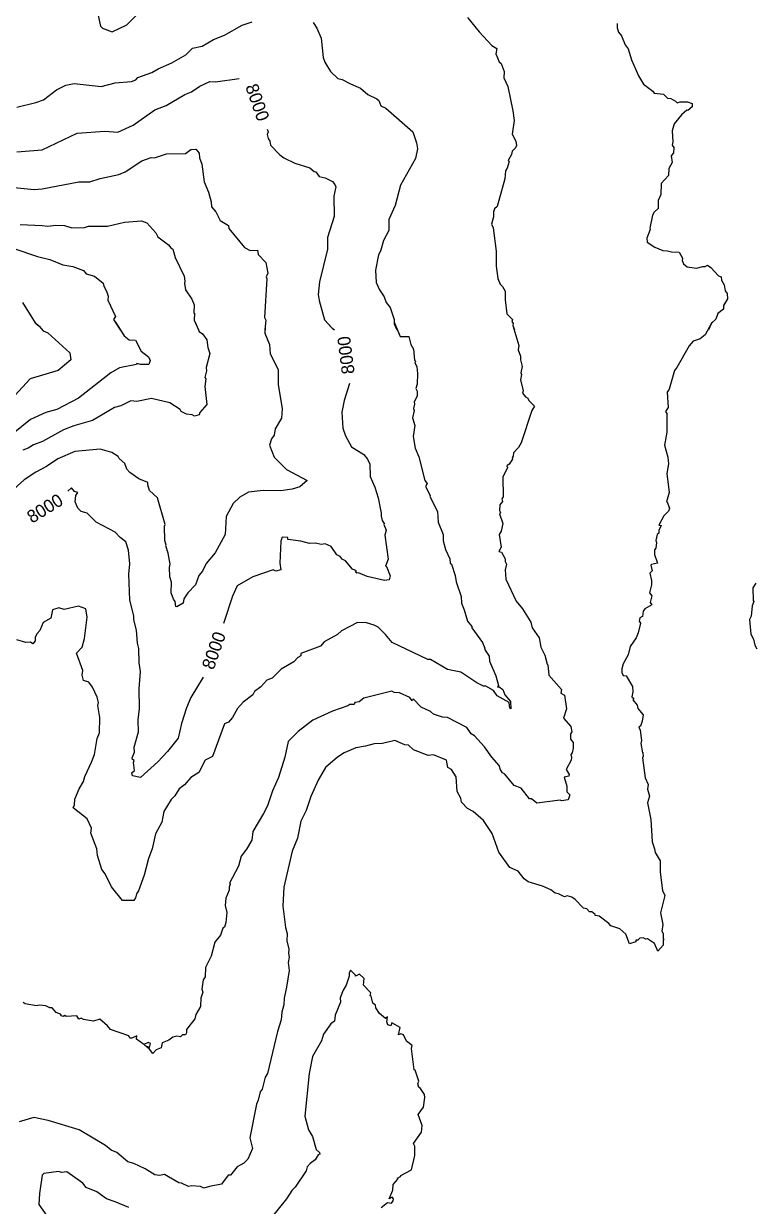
# Model space of a CAD drawing. Extents: x 9339 to 13216, y 3769 to 6935.
# Drawn here: x 10039 to 10475, y 5526 to 6230 of the extents above; entities that cross this region are included whole.
import ezdxf
from ezdxf.enums import TextEntityAlignment as Align

# ---------------------------------------------------------------- set-up
doc = ezdxf.new("R2010")
doc.units = 0
doc.header["$MEASUREMENT"] = 0
for name, color, linetype in [('DTM_SURFACE_CON', 9, 'Continuous'), ('DTM_SURFACE_ICON', 251, 'Continuous'), ('DTM_TEXT_ICON', 251, 'Continuous')]:
    doc.layers.add(name, color=color, linetype=linetype)
doc.styles.add('TMODELF', font='tmodelf')

msp = doc.modelspace()

# ---------------------------------------------------------------- linework, layer by layer
at = {"layer": 'DTM_SURFACE_CON', "linetype": 'Continuous', "flags": 128}
for points, elevation in [([(10083.28, 6237.02), (10085, 6228.91), (10086.09, 6227.6), (10091.86, 6225.58), (10100.76, 6229.64), (10106.14, 6235.21)], 2462.78), ([(10303.56, 6233.98), (10310.6, 6225.39), (10318.13, 6217.33), (10321.13, 6215.58), (10320.55, 6212.37), (10322.38, 6207.62), (10323.65, 6206.56), (10325.38, 6201.93), (10325.31, 6198.07), (10327.68, 6192.87), (10330.69, 6178.38), (10331.41, 6172.66), (10330.17, 6164.44), (10332.49, 6160.43), (10332.86, 6157.83), (10332.13, 6156.43), (10330.18, 6154.48), (10329.85, 6152.48), (10327.87, 6148.89), (10328.44, 6148.28), (10327.21, 6144.19), (10326.19, 6142.76), (10325.9, 6137.92), (10321.27, 6121.38), (10319.76, 6120.05), (10319, 6118.21), (10319.16, 6115.36), (10317.85, 6111), (10318.87, 6108.84), (10320.7, 6094.93), (10320.63, 6085.99), (10321.59, 6078.65), (10323.11, 6075.18), (10324.41, 6073.88), (10325.97, 6071.1), (10326, 6065.87), (10326.99, 6057.57), (10330.4, 6054.25), (10330.04, 6052.97), (10330.8, 6051.86), (10330.56, 6050.51), (10331.55, 6047.97)], 2462.78), ([(10035.22, 6180.65), (10046.54, 6183.38), (10050.94, 6185.04), (10058.77, 6190.96), (10064.41, 6193.62), (10069.29, 6194.76), (10085.34, 6192.97), (10093.75, 6195.1), (10103.42, 6195.84), (10105.95, 6196.97), (10107.19, 6198.3), (10115.48, 6201.18), (10119.43, 6203.52), (10127.41, 6207.07), (10135.81, 6211.8), (10139.86, 6215.76), (10145.53, 6217.03), (10152.4, 6220.99), (10158.93, 6223.56), (10169.41, 6229.41), (10175.24, 6231.52)], 2450.59), ([(10211.71, 6231.07), (10213.9, 6227.62), (10216.53, 6221.79), (10217.54, 6210.13), (10218.67, 6207.35), (10221.97, 6201.84), (10226.45, 6197.77), (10228.86, 6197.13), (10233.93, 6194.44), (10239.95, 6191.98), (10244.24, 6188.25), (10249.63, 6185.55), (10250.75, 6184.49), (10251.97, 6181.32), (10254.99, 6180.11), (10271.02, 6165.96), (10273.28, 6159.31), (10273.73, 6155.76), (10272.54, 6149.97), (10263.63, 6134.2), (10260.62, 6122.14), (10256.8, 6113.65), (10256.76, 6107.24), (10253.63, 6101.27), (10251.74, 6094.93), (10250.57, 6092.59), (10248.78, 6083.53), (10249.22, 6076.25), (10251.19, 6071.81), (10253.89, 6067.59), (10255.18, 6064.35), (10257.63, 6061.27), (10259.88, 6054.19), (10260.01, 6051.56), (10261.59, 6047.97)], 2450.59), ([(10392.68, 6230.53), (10392.74, 6227.87), (10393.58, 6225.23), (10395.39, 6223.04), (10397.51, 6217.83), (10399.29, 6215.36), (10401.33, 6208.75), (10405.56, 6199.29), (10408.53, 6194.32), (10414.1, 6190.16), (10414.83, 6189.03), (10420.29, 6188.38), (10422.75, 6186.04), (10424.82, 6185.86), (10427.57, 6184.27), (10428.5, 6183.22), (10430.38, 6183.84), (10434.76, 6183.72), (10437.54, 6182.79), (10437.45, 6180.88), (10434.9, 6178.66), (10434.22, 6178.76), (10431.04, 6176.01), (10426.81, 6170.73), (10425.45, 6166.45), (10425.99, 6159.98), (10425.51, 6157.91), (10426.58, 6156.62), (10426.23, 6153.49), (10424.91, 6151.65), (10425.5, 6147.75), (10423.47, 6144.08), (10423.35, 6139.94), (10418.89, 6135.06), (10418.76, 6128.67), (10417.17, 6125.05), (10417.1, 6120.18), (10414.73, 6118.05), (10413.89, 6116.24), (10412.22, 6108.63), (10412.4, 6107.72), (10410.35, 6102.6), (10410.72, 6100.14), (10415.18, 6097.25), (10419.93, 6095.26), (10422.78, 6095.1), (10425.1, 6094.38), (10429.7, 6094.18), (10431.76, 6090.62), (10431.49, 6089.25), (10432.23, 6087.3), (10434.48, 6085.45), (10440.03, 6084.65), (10443.76, 6085.79), (10445.09, 6085.75), (10446.52, 6086.58), (10448.51, 6085.16), (10453.2, 6080.12), (10454.66, 6079.63), (10454.84, 6077.48), (10456.54, 6074.7), (10457.2, 6071.26), (10458.37, 6069.67), (10458.55, 6066.52), (10456.07, 6062.53), (10456.2, 6060.28), (10452.68, 6057.66), (10451.64, 6054.28), (10449.03, 6052.06), (10447.24, 6047.97)], 2474.98), ([(10033.55, 6132.69), (10045.53, 6131.67), (10050.14, 6131.89), (10072.06, 6136.2), (10078.71, 6136.08), (10084.82, 6138.1), (10095.99, 6140.61), (10099.72, 6142.17), (10109.65, 6148.58), (10115.24, 6150.56), (10117.25, 6150.42), (10124.27, 6152.86), (10135.67, 6152.98), (10138.8, 6155.36), (10141.71, 6155.64), (10143.74, 6153.15), (10143.96, 6150.38), (10145.45, 6146.74), (10146.81, 6136.15), (10149.41, 6129.98), (10150.91, 6124.21), (10151.13, 6121.33), (10153.63, 6118.25), (10156.33, 6113.15), (10161.24, 6110.04), (10161.34, 6108.36), (10170.84, 6097.01), (10174.09, 6095.2), (10178.48, 6095.41), (10178.86, 6092.95), (10183.43, 6088.13), (10184.57, 6081.67), (10183.71, 6079.61), (10184.07, 6078.39), (10182.72, 6055.4), (10183.42, 6053.79), (10182.95, 6047.97)], 2426.21), ([(10037.13, 6110.66), (10050.15, 6110.2), (10053.54, 6109.66), (10058.4, 6110.29), (10063.58, 6110.07), (10067.97, 6108.68), (10075.44, 6108.94), (10077.86, 6109.79), (10089.17, 6109.7), (10099.26, 6112.13), (10109.44, 6112.94), (10112.56, 6111.8), (10118.02, 6105.76), (10119.17, 6103.46), (10125.52, 6098.53), (10126.81, 6096.9), (10128.15, 6096.08), (10129.44, 6091.1), (10134.73, 6080.03), (10135.3, 6076.94), (10134.98, 6075.58), (10135.62, 6071.81), (10139.4, 6066.29), (10140.82, 6062.9), (10140.59, 6057.91), (10140.96, 6057.84), (10140.88, 6053.81), (10143.35, 6047.97)], 2414.02), ([(10033.96, 6096.15), (10047.44, 6091.62), (10054.79, 6089.81), (10062.6, 6086.66), (10068.52, 6085.67), (10074.9, 6083.38), (10076.45, 6081.44), (10081.34, 6079.89), (10086.54, 6075.86), (10086.94, 6074.1), (10088.63, 6070.95), (10089.5, 6068.03), (10089.27, 6065.61), (10094, 6055.99), (10092.75, 6054.06), (10096.66, 6047.97)], 2401.82), ([(10038.59, 6064.21), (10046.15, 6052.1), (10048.5, 6050.24), (10050.37, 6047.97)], 2389.63), ([(10183.29, 6052.53), (10182.82, 6045.96), (10185.76, 6039.3), (10186.01, 6033.62), (10190.75, 6024.45), (10190.82, 6015.5), (10193.29, 6000.86), (10192.77, 5995.36), (10189.08, 5989.09), (10188.35, 5985.24), (10186.93, 5983.11), (10185.73, 5979.33), (10188.37, 5972.15), (10195.72, 5964.86), (10208.1, 5958.29), (10203.68, 5954.52), (10199.2, 5953.06), (10192.41, 5952.18), (10181.96, 5952.26), (10173.21, 5951.4), (10167.94, 5948.39), (10163.92, 5944.57), (10159.79, 5936.75), (10159.22, 5926.06), (10153.2, 5915.1), (10147.84, 5908.88), (10145.68, 5904.34), (10143.53, 5901.62), (10141.53, 5896.05), (10137.01, 5891.44), (10134.6, 5887.82), (10134.25, 5885.2), (10130.37, 5883.01), (10129.91, 5883.13), (10129.46, 5886.25), (10128.45, 5887.5), (10127.06, 5891.33), (10127.2, 5897.76), (10126.29, 5900.84), (10126, 5906.37), (10126.41, 5908.37), (10125.29, 5914.9), (10123.85, 5919.32), (10124.13, 5919.75), (10123.33, 5922.45), (10123.03, 5931.08), (10123.49, 5931.97), (10118.87, 5948), (10114.13, 5952.35), (10113.09, 5955.68), (10113.11, 5957), (10107.76, 5959.33), (10102.53, 5963.02), (10100.77, 5965.03), (10099.42, 5968.32), (10096.15, 5971.45), (10095.57, 5972.58), (10091.71, 5974.93), (10084.88, 5976.95), (10069.72, 5975.44), (10059.6, 5971.1), (10052.81, 5966.57), (10046.39, 5963.24), (10039.6, 5958.6), (10031.44, 5951.37)], 2426.21), ([(10093.88, 6052.53), (10099.03, 6044.47), (10102.1, 6042.13), (10105.93, 6041.81), (10109.14, 6035.38), (10113.49, 6031.82), (10114.53, 6029.76), (10113.83, 6027.41), (10108.82, 6027.41), (10106.54, 6028.03), (10106.35, 6027.3), (10096.21, 6025.32), (10091.23, 6022.43), (10071.82, 6007.37), (10059.01, 6000.64), (10052.4, 5998.75), (10043.23, 5994.69), (10032.06, 5985.44)], 2401.82), ([(10045.81, 6052.53), (10048.5, 6050.24), (10050.91, 6047.32), (10053.52, 6046.15), (10066.72, 6034.32), (10067.36, 6030.14), (10059.74, 6023.81), (10043.18, 6018.86), (10033.86, 6008.87)], 2389.63), ([(10260.02, 6052.53), (10263.58, 6043.95), (10268.66, 6044.06), (10269.89, 6039.36), (10271.48, 6036.56), (10272.04, 6029.88), (10272.75, 6029.04), (10272.17, 6028.57), (10273.33, 6026.05), (10273.88, 6021.96), (10273.71, 6015.58), (10272.82, 6013.12), (10273.54, 6011.43), (10273.64, 6008.56), (10271.75, 6005.09), (10272.08, 6003.79), (10271.4, 6001.09), (10271.75, 5999.9), (10270.88, 5995.62), (10272.25, 5991.03), (10271.2, 5984.51), (10272.47, 5977.57), (10274.63, 5972.44), (10278.26, 5958.17), (10279.49, 5956.45), (10278.66, 5954.62), (10281.36, 5949.4), (10281.19, 5948.66), (10285.64, 5939.75), (10286.21, 5933.35), (10289.21, 5926.13), (10289.17, 5922.3), (10290.49, 5917.12), (10293.17, 5911.66), (10293.33, 5909.12), (10294.01, 5908.45), (10296.19, 5901.61), (10296.87, 5897.83), (10299.76, 5889.21), (10299.96, 5885.11), (10301.68, 5881.3), (10303.7, 5874.46), (10306.21, 5871.33), (10306.2, 5870.51), (10312.56, 5861.75), (10313.96, 5858.38), (10313.71, 5857.89), (10316.5, 5853.57), (10316.7, 5850.7), (10320.55, 5842.01), (10322.02, 5836.07), (10321.39, 5835.24), (10322.45, 5835.34), (10324.66, 5833.8), (10325.8, 5830.66), (10329.25, 5826.66), (10329.43, 5822.29), (10328.88, 5822.7), (10328.43, 5825.97), (10321.35, 5829.99), (10319.01, 5833.12), (10314.46, 5835.7), (10313.07, 5835.81), (10309.11, 5837.68), (10299.62, 5844.06), (10291.74, 5845.79), (10281.51, 5851.69), (10280.05, 5851.73), (10258.7, 5861.75), (10254.84, 5866.49), (10250.3, 5870.97), (10248.08, 5872.13), (10243.47, 5873.49), (10237.99, 5873.71), (10228.58, 5868.65), (10226.09, 5866.63), (10218.15, 5862.26), (10216.02, 5859.58), (10204.29, 5855.14), (10204.34, 5853.88), (10202.61, 5852.93), (10200.1, 5850.32), (10192.66, 5845.93), (10187.34, 5840.6), (10184.04, 5839.34), (10180.44, 5835.45), (10176.73, 5832.66), (10175.65, 5830.7), (10169.99, 5826.19), (10166.62, 5822.43), (10163.59, 5817.07), (10161.31, 5814.29), (10158.79, 5813.26), (10151.67, 5793.86), (10147.25, 5791.64), (10143.64, 5784.38), (10138.73, 5781.35), (10135.11, 5776.93), (10131.91, 5774.61), (10129.19, 5770.55), (10127.07, 5768.34), (10122.67, 5761.11), (10121.46, 5754.84), (10117.7, 5747.76), (10115.74, 5738.79), (10113.55, 5733.19), (10111, 5723.2), (10107.69, 5713.87), (10106.4, 5712.15), (10105.85, 5709.64), (10104.9, 5708.09), (10098.05, 5708.08), (10091.62, 5716.3), (10087.75, 5724.07), (10085.82, 5726.56), (10083.19, 5734.96), (10082.84, 5738.95), (10079.2, 5748.18), (10079.64, 5751.21), (10077.04, 5756.85), (10068.63, 5763.29), (10069.5, 5765.14), (10069.63, 5768.48), (10072.33, 5774.55), (10074.91, 5778.95), (10075.56, 5781.96), (10079.65, 5790.5), (10081.32, 5795.15), (10083.09, 5804.53), (10084.33, 5807.94), (10084.65, 5817.05), (10083.32, 5824.26), (10083.77, 5826.12), (10083.04, 5829.18), (10080.32, 5835.17), (10077.94, 5838.06), (10074.88, 5839.22), (10074.12, 5842.27), (10074.39, 5845.05), (10070.64, 5855.5), (10074.07, 5859), (10075.44, 5864.06), (10077.01, 5876.92), (10076.2, 5881.9), (10071.92, 5883.37), (10063.31, 5881.47), (10060.16, 5882.39), (10056.48, 5881.29), (10055.31, 5876.26), (10050.77, 5873.69), (10048.82, 5868.86), (10047.2, 5867.15), (10045.98, 5864.93), (10046.15, 5862.78), (10044.7, 5861.04), (10043.23, 5861.94), (10040.49, 5861.86), (10035.16, 5863.44)], 2450.59), ([(10449.74, 6052.53), (10449.03, 6052.06), (10445.23, 6045.09), (10442.23, 6042.65), (10438.13, 6041.3), (10435.57, 6038.47), (10428.25, 6025.49), (10426.9, 6023.82), (10423.74, 6012.65), (10422.57, 6010.89), (10423.15, 6001.74), (10421.56, 5999.3), (10422.35, 5998.07), (10422.33, 5987.06), (10420.95, 5979.29), (10422.98, 5972.24), (10423.3, 5968.21), (10422.44, 5962.36), (10423.74, 5951.21), (10422.19, 5945.63), (10422.61, 5945.51), (10423.95, 5941.49), (10423.39, 5940.01), (10420.54, 5937.27), (10417.64, 5931.7), (10418.91, 5931.43), (10417.59, 5928.39), (10417.61, 5926.84), (10416.53, 5926.09), (10415.82, 5922.56), (10416.27, 5921.28), (10415.87, 5917.96), (10414.91, 5916.95), (10415.04, 5914.16), (10416.78, 5909), (10413.27, 5908.27), (10412.86, 5907.74), (10413.65, 5904.47), (10412.25, 5903.04), (10413.15, 5898.7), (10413.17, 5896.12), (10411.99, 5891.31), (10413.36, 5889.53), (10412.36, 5885.64), (10413.47, 5884.18), (10409.18, 5881.75), (10408.33, 5880.36), (10407.89, 5877.22), (10406.19, 5876.42), (10405.97, 5874.46), (10406.7, 5873.3), (10405.3, 5867.59), (10404.06, 5864.61), (10400.59, 5859.41), (10399.27, 5854.47), (10396.26, 5849.11), (10395.51, 5846.18), (10395.59, 5843.95), (10396.34, 5842.18), (10398.15, 5842), (10401.99, 5835.63), (10402.12, 5832.43), (10401.5, 5829.42), (10402.74, 5828.35), (10402.08, 5827.6), (10404.59, 5824.37), (10405.16, 5822.49), (10408.25, 5818.77), (10407.69, 5814.95), (10406.57, 5812.04), (10405.62, 5811.34), (10406.41, 5809.66), (10407.2, 5803.38), (10406.86, 5801.63), (10407.91, 5796.07), (10408.34, 5795.99), (10408.01, 5795.68), (10408.33, 5794.12), (10407.91, 5793.16), (10409.47, 5781.1), (10411.18, 5777.13), (10410.78, 5774.33), (10411.96, 5770.32), (10410.83, 5766.27), (10412.77, 5756.45), (10413.57, 5743.15), (10415.04, 5738.96), (10415.31, 5736.73), (10418.35, 5731.71), (10418.32, 5725.02), (10419.86, 5714.09), (10421.09, 5711.17), (10418.61, 5700.68), (10420.02, 5693.89), (10419.37, 5689.86), (10420.16, 5688.38), (10420.13, 5685.32), (10420.58, 5684.71), (10420.12, 5684.39), (10420.15, 5681.51), (10416.96, 5677.91), (10415.07, 5682.45), (10410.76, 5685.27), (10409.76, 5685.09), (10408.18, 5685.83), (10406.21, 5685.74), (10405.13, 5684.47), (10403.81, 5684.54), (10403.9, 5683.44), (10400.2, 5682.32), (10397.84, 5688.03), (10394.27, 5691.33), (10388.95, 5693.06), (10387.86, 5694.51), (10382.07, 5698.87), (10379.7, 5699.19), (10379.6, 5699.8), (10377.74, 5701.35), (10376.34, 5701.32), (10374.63, 5703.09), (10372.66, 5703.46), (10367.76, 5708.69), (10365.73, 5710.07), (10363.08, 5710.92), (10361.44, 5710.37), (10357.76, 5712.11), (10355.93, 5712.39), (10353.34, 5714.41), (10348.26, 5716.57), (10339.78, 5719.31), (10337.28, 5721), (10333.83, 5725.52), (10328.91, 5727.73), (10322.3, 5736.94), (10318.24, 5747.94), (10313.18, 5755.84), (10307, 5761.04), (10303.59, 5762.96), (10299.97, 5766.64), (10299.65, 5768.97), (10297.39, 5773.13), (10296.86, 5781.85), (10294.08, 5786.17), (10291.9, 5787.3), (10291.04, 5791.7), (10283.3, 5794.85), (10280.2, 5794.42), (10271.37, 5797.88), (10268.46, 5800.64), (10266.37, 5800.75), (10260.39, 5803.45), (10252.93, 5801.64), (10247.92, 5801.34), (10242.75, 5799.96), (10237.08, 5799.13), (10230.22, 5795.98), (10226.25, 5793.5), (10219.02, 5787.37), (10214.74, 5779.82), (10210.23, 5769.98), (10207.6, 5761.77), (10204.28, 5755.44), (10202.41, 5745.33), (10199.15, 5737.59), (10194.24, 5716.04), (10193.53, 5704.83), (10195.2, 5692), (10196.18, 5688.43), (10195.95, 5684.12), (10197.26, 5679.14), (10196.97, 5676.55), (10197.38, 5674.39), (10196.85, 5671.15), (10197.43, 5666.5), (10195.87, 5656.52), (10194.3, 5649.95), (10194.27, 5645.92), (10192.91, 5641.52), (10192.64, 5637.1), (10190.36, 5630), (10184.54, 5604.99), (10183.17, 5602.91), (10181.24, 5595.68), (10180.08, 5594.2), (10178.98, 5589.27), (10177.92, 5586.91), (10173.93, 5566.7), (10175.59, 5560.41), (10172.7, 5553.99), (10170.35, 5551.61), (10166.41, 5549.58), (10162.38, 5544.53), (10161, 5544.44), (10157, 5539.13), (10150, 5537.86), (10146.61, 5536.71), (10144.65, 5537.74), (10139.28, 5538.14), (10137.48, 5537.74), (10133.31, 5539.71), (10131.57, 5539.96), (10123.2, 5544.83), (10120.2, 5544.41), (10117.26, 5544.74), (10111.66, 5548.27), (10104.92, 5551.38), (10101.25, 5552.49), (10094.77, 5558.02), (10091.26, 5559.4), (10087.91, 5562.25), (10072.33, 5571.47), (10053.82, 5577.03), (10045.32, 5578.8), (10036.59, 5576.22)], 2474.98), ([(10141.31, 6052.53), (10143.81, 6047.02), (10145.84, 6045.66), (10148.33, 6042.05), (10148.94, 6037.38), (10150.04, 6033.89), (10147.9, 6025.56), (10148.15, 6023.54), (10147.1, 6019.7), (10147.67, 6018.81), (10147.2, 6014.32), (10148.29, 6003.51), (10144.25, 5998.69), (10143.69, 5997.28), (10140.89, 5996.67), (10139.52, 5997.43), (10136.22, 5997.73), (10133.13, 5999.37), (10132.37, 6000.61), (10126.23, 6004.47), (10115.37, 6007.06), (10106.62, 6005.38), (10102.96, 6005.63), (10097.18, 6002.7), (10093.35, 6001.68), (10080.21, 5994.09), (10069.18, 5990.88), (10063.01, 5988.39), (10050.34, 5981.46), (10045.13, 5979.51), (10041.99, 5977.47), (10038.64, 5976.3)], 2414.02), ([(10330.38, 6052.53), (10330.8, 6051.86), (10330.56, 6050.51), (10334.25, 6038.63), (10333.87, 6035.99), (10335.28, 6032.36), (10335.18, 6030.04), (10336.19, 6026.19), (10335.46, 6022.35), (10335.78, 6021.43), (10335.24, 6018.24), (10336.71, 6011.57), (10336.31, 6010.3), (10338.18, 6008.11), (10339.58, 6007.39), (10340.08, 6005.91), (10343.62, 6002.55), (10341.84, 5999.88), (10335.62, 5980.64), (10333.9, 5977.86), (10331.03, 5974.66), (10330.79, 5972.72), (10330.13, 5971.72), (10330.42, 5970.96), (10328.45, 5967.92), (10327.09, 5966.95), (10327.47, 5966), (10324.72, 5960.29), (10324.93, 5948.54), (10324.03, 5947.43), (10324.52, 5945.83), (10322.81, 5943.85), (10322.66, 5940.35), (10323.34, 5939.13), (10322.69, 5938.44), (10324.6, 5932.57), (10323.72, 5928.18), (10322.51, 5926.01), (10323.72, 5918.64), (10322.2, 5915.93), (10323.89, 5915.49), (10325.95, 5911.56), (10325.99, 5909.96), (10326.88, 5908.52), (10326.08, 5905.01), (10326.46, 5899.5), (10332.6, 5886.47), (10336.37, 5881.84), (10341.29, 5873.79), (10342.12, 5870.56), (10346.24, 5864.64), (10347.35, 5858.95), (10349.7, 5854.16), (10350.97, 5848.96), (10351.45, 5848.45), (10352.09, 5842.36), (10359.58, 5833.87), (10359.17, 5831.59), (10361.39, 5830.34), (10362.65, 5822.17), (10360.82, 5816.8), (10365.07, 5811.68), (10365.72, 5808.5), (10365.05, 5807.41), (10364.92, 5804.17), (10366.55, 5802.2), (10366.53, 5798.91), (10365.92, 5795.97), (10365.07, 5795.01), (10365.64, 5793.29), (10365.28, 5791.71), (10362.39, 5786.05), (10364.26, 5783.06), (10364.01, 5782.09), (10361.23, 5781.6), (10362.8, 5776.22), (10362.72, 5772.92), (10364.58, 5771.01), (10363.66, 5768.1), (10359.66, 5767.39), (10358.74, 5767.96), (10344.98, 5766.07), (10341.79, 5768.66), (10340.63, 5768.64), (10335.62, 5774.92), (10331.43, 5776.69), (10325.91, 5783.34), (10324.44, 5784.12), (10323.24, 5785.97), (10322.44, 5788.43), (10318.07, 5793.44), (10313.8, 5799.67), (10307.82, 5806.14), (10305.74, 5807.44), (10303.12, 5811.09), (10291.6, 5817.13), (10288.75, 5817.36), (10283.43, 5819.14), (10281.51, 5820.77), (10276.06, 5823.27), (10271.34, 5828.25), (10270.55, 5826.96), (10269.24, 5829.08), (10263.09, 5831.81), (10259.97, 5831.98), (10258.52, 5832.84), (10241.95, 5828.61), (10239.17, 5826.37), (10236.59, 5825.96), (10236.11, 5824.77), (10233.5, 5824.87), (10232.27, 5824.03), (10223.25, 5820.96), (10211.48, 5815.49), (10202.66, 5808.72), (10196.77, 5802.72), (10194.89, 5793.48), (10191.02, 5781.39), (10187.52, 5773.46), (10184.4, 5764.48), (10182.15, 5759.9), (10175.66, 5749.18), (10175.15, 5744.13), (10171.97, 5738.63), (10168.76, 5734.59), (10167.19, 5728.48), (10161.76, 5718.46), (10162.28, 5717.83), (10161.57, 5716.09), (10161.69, 5714.24), (10159.74, 5709.52), (10159.23, 5705.12), (10160.25, 5701.06), (10159.57, 5694.94), (10158.8, 5692.29), (10157.84, 5691.72), (10156.51, 5687.4), (10153.1, 5683.25), (10151, 5674.87), (10147.47, 5668.11), (10147.33, 5662.59), (10146.23, 5660.8), (10145.3, 5655.23), (10145.99, 5653.42), (10144.69, 5649.92), (10144.6, 5644.91), (10141.84, 5640.13), (10141.25, 5637.56), (10136.29, 5631.31), (10136.28, 5629.25), (10135.71, 5628.01), (10133.75, 5628.02), (10132.73, 5626.98), (10130.55, 5627.39), (10128.04, 5626.78), (10125.73, 5624.98), (10121.73, 5623.36), (10121.04, 5620.28), (10118.05, 5619.14), (10116.24, 5617.06), (10114.19, 5619.57), (10111.25, 5622.03), (10114.16, 5620.66), (10114.76, 5622.85), (10113.31, 5623.58), (10110.81, 5622.36), (10106.45, 5625.61), (10106.54, 5627.49), (10103.65, 5626.17), (10102.39, 5626.14), (10101.79, 5627.47), (10091, 5631.34), (10089.14, 5633.56), (10084.52, 5637.46), (10080.85, 5636.33), (10074.9, 5637.2), (10073.44, 5638.08), (10072.08, 5637.5), (10070.86, 5639.46), (10064.5, 5638.99), (10063.8, 5639.61), (10062.76, 5639), (10061.71, 5639.48), (10061.17, 5640.48), (10058.66, 5641.37), (10056.12, 5644.25), (10054.86, 5644.17), (10052.49, 5645.38), (10048.47, 5645.78), (10046.93, 5645.38), (10040.12, 5646.65), (10038.93, 5647.45)], 2462.78), ([(10475.41, 5897.1), (10473.65, 5894.24), (10473.72, 5886.78), (10474.1, 5886.26), (10473.17, 5883.53), (10472.51, 5877.45), (10471.66, 5875.5), (10472.44, 5866.83), (10474.08, 5863.73), (10474.75, 5860.2), (10475.94, 5857.95)], 2487.17), ([(10252.15, 5525.19), (10255.98, 5528.28), (10258.36, 5527.94), (10259.42, 5529.25), (10259.58, 5530.5), (10258.83, 5531.37), (10257.03, 5530.35), (10259.09, 5535.68), (10259.37, 5539.06), (10262.16, 5542.15), (10262, 5542.71), (10263.65, 5543.76), (10263.87, 5544.39), (10270.3, 5547.8), (10272.22, 5556.24), (10272.15, 5561.87), (10271.52, 5563.39), (10276.29, 5570.14), (10276.6, 5574.05), (10274.18, 5580.59), (10277.48, 5584.94), (10278.29, 5590.74), (10277.96, 5592.5), (10275.13, 5596.81), (10274.64, 5596.82), (10273.94, 5599), (10274.55, 5600.55), (10272.48, 5606.98), (10271.75, 5607.3), (10270.22, 5620.03), (10270.7, 5621.72), (10267.31, 5624.35), (10265.48, 5628.17), (10263.98, 5628.74), (10262.56, 5628.12), (10263.53, 5632.55), (10258.54, 5635.21), (10257.85, 5633.41), (10256.22, 5634.05), (10255.64, 5635.89), (10256, 5638.75), (10254.74, 5637.77), (10251.16, 5640.88), (10248.93, 5644.23), (10248.84, 5645.7), (10247.14, 5647), (10246.15, 5651.07), (10245.6, 5651.52), (10245.93, 5653.14), (10241.67, 5657.75), (10242.06, 5661.75), (10239.18, 5664.15), (10236.85, 5663.1), (10236.83, 5663.63), (10233.85, 5666.55), (10233.07, 5664.87), (10233.18, 5663.11), (10231.39, 5657.6), (10229.45, 5654.75), (10227.71, 5650.13), (10227.88, 5647.59), (10224.87, 5639.82), (10224.44, 5636.31), (10222.14, 5634.59), (10217.85, 5628.51), (10216.65, 5624.58), (10211.33, 5615.28), (10209.21, 5604.98), (10206.62, 5579.69), (10208.87, 5571.61), (10211.32, 5567.49), (10213.52, 5559.8), (10215.54, 5558.02), (10215.56, 5557.03), (10214.64, 5556.61), (10212.92, 5553.58), (10209.85, 5551.38), (10208.04, 5549.4), (10207.45, 5547.08), (10200.95, 5537.43), (10198.97, 5535.3), (10195.85, 5530.52), (10182.44, 5513.96)], 2487.17), ([(10101.81, 5525.18), (10093.78, 5528.7), (10088.61, 5530.39), (10082.71, 5534.6), (10076.46, 5537.21), (10074.5, 5539.71), (10064.9, 5546.56), (10061.71, 5546.08), (10059.92, 5546.69), (10051.23, 5545.5), (10050.21, 5544.46), (10048.61, 5533.68), (10048.19, 5526.98), (10059.09, 5511.51)], 2487.17)]:
    msp.add_lwpolyline(points, dxfattribs=dict(at, elevation=elevation))
at = {"layer": 'DTM_SURFACE_ICON', "linetype": 'Continuous', "elevation": 2438.4, "flags": 128}
for points in [[(10035.1, 6154.08), (10050.26, 6155.27), (10071.1, 6165.17), (10087.53, 6166.25), (10095.33, 6165.82), (10104.46, 6169.88), (10117.28, 6179.06), (10124.15, 6181.53), (10135.31, 6188.2), (10139.27, 6189.66), (10144.14, 6193.13), (10150.05, 6195.99), (10153.51, 6195.7), (10167.59, 6197.69)], [(10184.24, 6167.46), (10184.79, 6165.89), (10184.35, 6164.41), (10184.87, 6162.01), (10185.89, 6160.34), (10186.26, 6157.94), (10191.74, 6152.2), (10194.23, 6150.37), (10200.76, 6147.34), (10209.65, 6144.47), (10212.25, 6142.34), (10213.34, 6142.14), (10215.23, 6139.36), (10218.77, 6138.48), (10223.2, 6136.25), (10224.66, 6134.6), (10225.13, 6133.26), (10224.03, 6127.69), (10224.28, 6115.55), (10220.15, 6102.92), (10220.25, 6096.08), (10215.38, 6076.64), (10214.7, 6068.99), (10215.18, 6065.47), (10218.4, 6053.89), (10222.95, 6048.94), (10224.48, 6047.97)], [(10219.69, 6052.53), (10222.97, 6048.98)], [(10233.35, 6015.99), (10230.2, 6005.82), (10228.81, 5999.03), (10229.26, 5989.45), (10230.93, 5984.94), (10234.52, 5978.32), (10241.9, 5973.83), (10243.97, 5971.06), (10245.38, 5967.94), (10245.64, 5960.61), (10248.41, 5954.26), (10250.32, 5947.87), (10252.21, 5938.72), (10252.11, 5936.98), (10252.81, 5934.52), (10253.98, 5932.58), (10253.81, 5932.03), (10255.18, 5928.66), (10254.36, 5925.73), (10256.27, 5911.39), (10254.8, 5907.28), (10255.26, 5907.1), (10257.58, 5901.51), (10256.9, 5899.03), (10254.18, 5898.64), (10243.8, 5901.16), (10238.76, 5903.36), (10237.75, 5903.16), (10236.8, 5903.75), (10237.49, 5904.5), (10235.17, 5905.36), (10230.87, 5910.46), (10228.86, 5911.36), (10227.76, 5913.06), (10225.76, 5914.04), (10222.47, 5919.03), (10218.89, 5920.51), (10216.55, 5920.11), (10212.89, 5920.92), (10209.43, 5920.67), (10204.41, 5922.22), (10196.52, 5923.21), (10196.54, 5924.39), (10193.27, 5924.5), (10192.45, 5922.07), (10191.82, 5908.98), (10192.37, 5905.07), (10189.49, 5904.33), (10187.85, 5905), (10175.66, 5900.87), (10166.49, 5895.59), (10163.61, 5889.46), (10158.2, 5873.06)], [(10146.13, 5841.22), (10138.8, 5828.98), (10136.2, 5822.79), (10133.24, 5813.55), (10131.2, 5804.83), (10124.89, 5796.95), (10119.15, 5790.73), (10108.75, 5781.46), (10104, 5782.46), (10103.75, 5784.16), (10105.2, 5785.63), (10104.61, 5790.32), (10105.1, 5791.49), (10104.08, 5792.09), (10103.94, 5793.02), (10105.21, 5796.44), (10105.09, 5799.34), (10107.62, 5808.58), (10107.44, 5815.69), (10108.18, 5822.4), (10108.09, 5834.25), (10108.74, 5844.53), (10108.06, 5849.66), (10107.89, 5858.27), (10106.96, 5861.34), (10106.35, 5869.13), (10104.77, 5875.29), (10104.83, 5877.56), (10102.4, 5887.01), (10101.89, 5902.48), (10102.46, 5908.7), (10101.6, 5916.67), (10100.17, 5921.67), (10096.64, 5924.38), (10093.66, 5927.47), (10082.42, 5933.53), (10077.02, 5938.77), (10073.52, 5939.8), (10071.41, 5941.8), (10069.86, 5945.52), (10070.28, 5949.23), (10071.42, 5951.13), (10069.54, 5951.74), (10067.63, 5953.96), (10065.51, 5951.98)]]:
    msp.add_lwpolyline(points, dxfattribs=at)

# ---------------------------------------------------------------- texts
at = {"layer": 'DTM_TEXT_ICON', "linetype": 'Continuous', "style": 'TMODELF'}
for rotation, p in [(289.33559, (10178.48, 6183.47, 2438.4)), (97.22628, (10231.21, 6032.87, 2438.4)), (31.6756, (10051.87, 5941.67, 2438.4)), (70.71531, (10152.48, 5857.03, 2438.4))]:
    msp.add_text('8000', height=7.62, rotation=rotation, dxfattribs=at).set_placement(p, align=Align.MIDDLE_CENTER)

doc.saveas('drawing.dxf')
